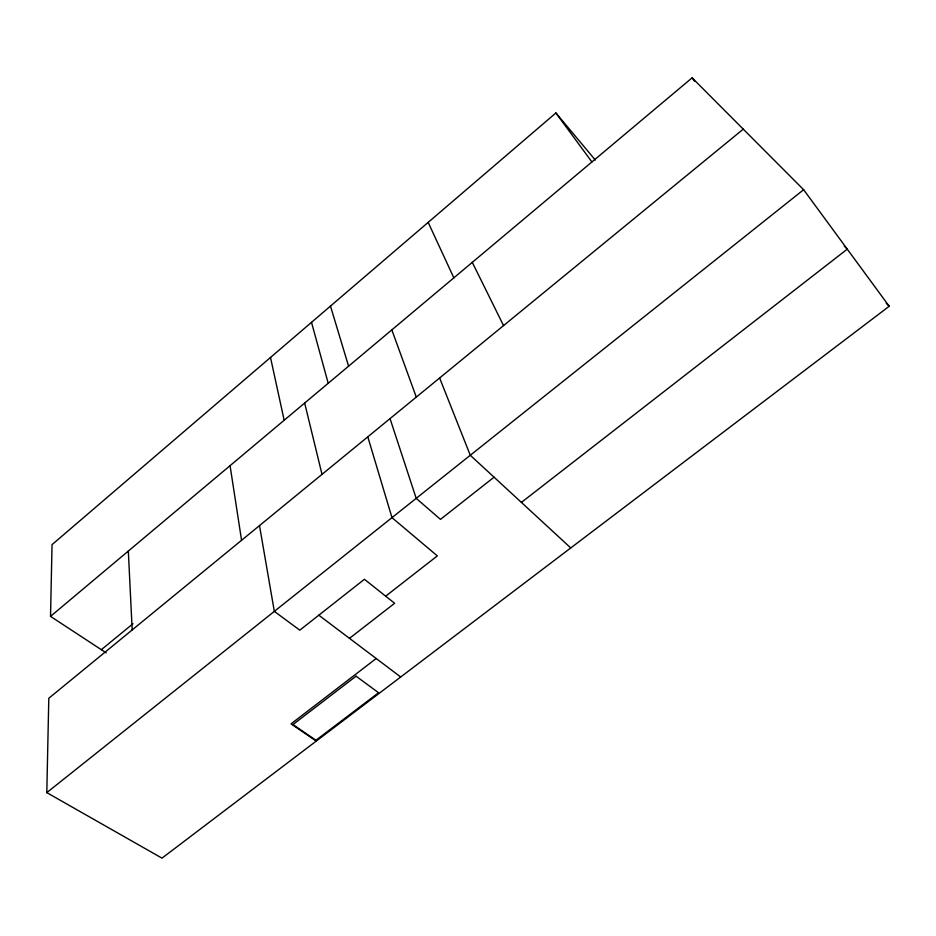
<?xml version="1.0" encoding="UTF-8"?>
<svg xmlns="http://www.w3.org/2000/svg" width="936" height="936" viewBox="0 0 936 936"><rect width="100%" height="100%" fill="white"/><g stroke="black" fill="none" stroke-linecap="round" stroke-linejoin="round"><path stroke-width="1.4" d="M106.189 652.872L50.521 616.368L692.125 77.84L803.626 189.715L889.2 306.271L161.998 858.148L46.8 792.628L48.801 698.268L743.254 129.145M50.521 616.368L52.042 544.635L555.89 112.963L595.296 160.009M101.345 649.689L132.97 623.727M46.8 792.628L803.626 189.715M494.056 477.185L440.47 519.386L416.204 498.338L390.031 418.614M385.679 596.173L437.323 555.89L391.985 517.643L367.79 436.843M521.41 502.41L847.267 249.151L844.213 246.028M349.479 638.352L394.629 603.287L364.432 579.279L299.801 630.174L274.33 611.372L259.494 525.599M376.202 658.511L291.049 723.856L316.251 741.09M318.813 615.198L400.702 676.997M570.761 547.934L470.281 455.259L439.627 377.969M886.181 303.135L889.2 306.271M692.125 77.84L694.746 81.338M555.89 112.963L591.903 161.963M472.282 262.361L503.545 325.588M428.185 222.382L453.843 277.852M391.833 329.893L416.286 397.098M330.478 306.095L348.59 366.187M311.512 322.335L328.208 383.292M304.668 403.053L322.007 474.365M270.504 357.47L284.17 420.264M230.069 465.672L241.57 540.283M128.326 551.07L132.187 629.928M356.066 676.178L292.956 724.569L315.935 740.282L378.565 692.734L356.066 676.178"/></g></svg>
